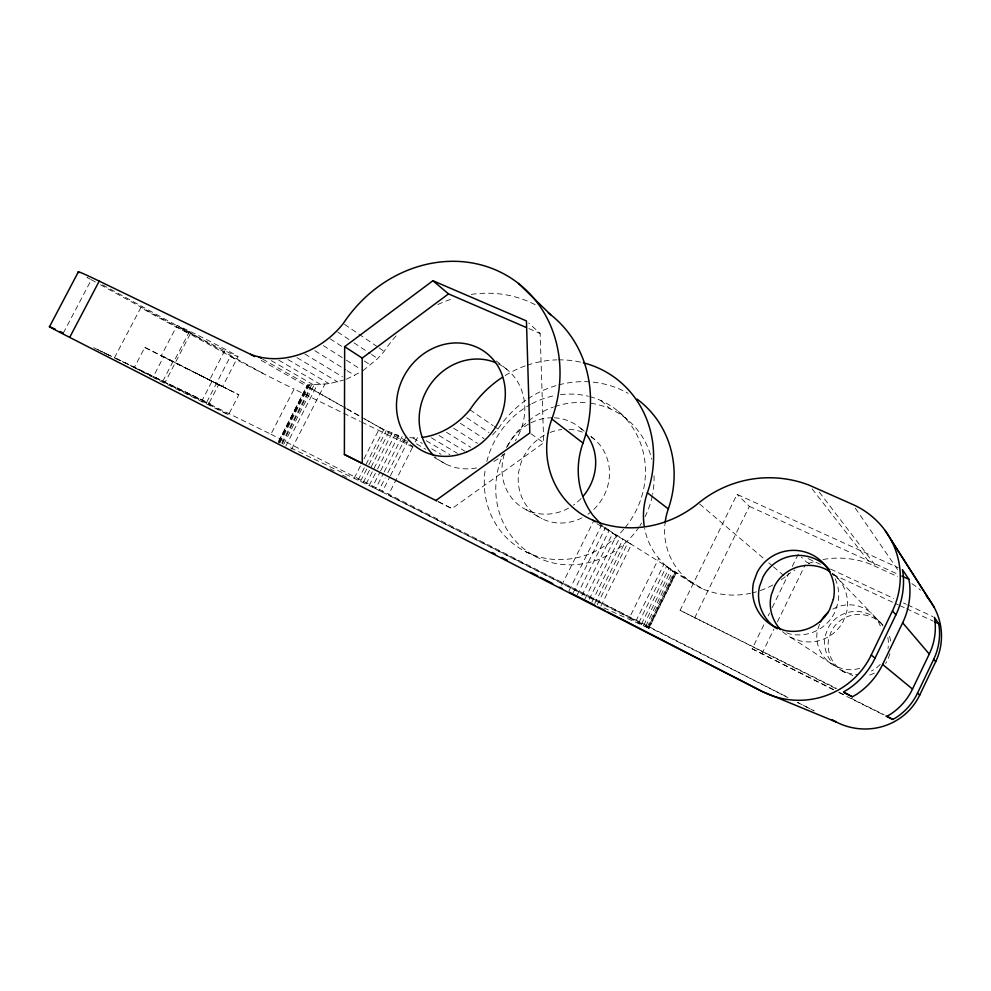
<?xml version="1.0" encoding="UTF-8"?>
<svg xmlns="http://www.w3.org/2000/svg" width="991" height="991" viewBox="0 0 991 991"><rect width="100%" height="100%" fill="white"/><g stroke="black" fill="none" stroke-linecap="round" stroke-linejoin="round"><path stroke-width="0.74" stroke-dasharray="4.96 3.72" d="M889.93 653.713L887.676 660.006A31.638 30.857 26.7 0 1 885.57 663.487M819.545 624.33L817.513 629.904A33.025 32.319 25.1 0 0 834.484 665.791L842.573 668.826A33.025 32.319 25.1 0 0 859.68 668.33M833.505 689.823L752.157 648.82L764.854 622.732M768.198 615.869L769.536 613.119M772.212 607.632L788.923 573.306M792.267 566.431L798.275 554.08M761.831 653.986L774.021 628.926M777.402 621.964L805.163 564.895M835.71 688.51L680.136 610.32L737.056 494.36L898.218 567.707M694.604 618.05L749.357 506.351L737.056 494.36M596.966 523.744L631.453 544.381L600.744 606.48L647.916 627.798L675.416 571.894L676.407 572.6L649.031 628.257L629.372 617.913L658.78 558.255L656.81 555.951A69.828 67.549 -43.5 0 1 644.633 528.414M635.875 621.233L664.069 563.99L658.78 558.255M638.786 622.732L666.571 566.332L664.069 563.99M641.425 624.107L668.925 568.252L666.571 566.332M643.716 625.309L671.056 569.763L668.925 568.252M645.649 626.324L672.852 571.051L671.056 569.763M647.173 627.142L674.388 571.819L676.407 572.6M648.25 627.749L675.515 572.327M648.882 628.121L676.196 572.587M591.813 602.206L622.881 539.438M594.711 603.618L625.693 541.012M597.189 604.807L628.071 542.374M561.649 585.371L593.101 522.071M568.983 590.822L601.723 524.858L616.637 536.007M573.095 592.903L605.303 527.992M577.183 594.947L608.994 530.817M581.866 595.566L612.698 533.344M584.987 598.837L616.241 535.747M589.224 599.233L619.709 537.692M290.574 447.833L372.405 487.064L379.987 472.125M380.68 470.762L398.593 435.458L402.173 436.449L384.037 472.199M372.405 487.064L375.663 488.687L383.344 473.574M375.663 488.687L378.934 490.334L385.152 478.083M387.915 472.645L405.864 437.242M378.934 490.334L382.179 491.97L389.736 477.055M390.429 475.692L408.998 439.075M412.479 447.424L388.323 495.091L629.372 617.913M415.241 441.974L417.31 437.886L420.964 437.663M354.221 478.12L360.476 465.82M363.957 458.982L379.949 427.555L363.982 418.499M358.123 480.003L383.777 429.537L398.593 435.458M360.551 481.18L368.181 466.166M368.875 464.804L386.217 430.676M363.239 482.506L388.955 431.89M366.137 483.942L391.928 433.166M369.209 485.466L376.914 470.291M377.621 468.916L395.124 434.43M116.517 358.692A74.907 0.818 26.6 0 1 155.24 377.46L270.927 434.219L294.116 389.067L360.34 421.41M278.855 440.747L307.396 385.09L329.074 383.703L343.518 380.148M278.409 442.11L307.396 385.09M278.756 442.457L308.251 384.954M279.251 442.481L307.941 386.527L307.26 385.858M279.846 443.064L309.749 384.743M311.744 384.681L281.382 443.894L283.376 444.934L314.283 384.632M307.941 386.527L310.753 388.336L282.274 443.894L280.255 442.952M285.767 446.185L317.393 384.471M291.602 449.183L324.974 384.012M228.76 389.661L163.651 356.735L152.887 377.435L228.512 414.771L238.831 394.752L197.172 373.644M224.746 350.653L209.51 380.098L188.959 369.507M201.446 401.776L212.124 381.126M206.71 402.222L230.42 356.364L234.136 358.383A52.882 1.226 26.9 0 0 294.116 389.067M180.944 365.481L144.785 347.407L134.305 367.525L208.519 404.192L218.577 384.719L209.51 380.098L238.831 394.752M222.579 386.564L217.289 383.839L222.579 386.564L238.075 356.562M187.002 368.776L161.236 355.695L177.092 325.457A34.462 0.867 27 0 1 212.322 342.576A34.462 0.867 27 0 1 237.716 356.599A34.462 0.867 27 0 1 202.251 339.368L176.894 325.605M162.784 381.25L172.917 361.74L218.577 384.719M189.64 331.205L173.71 361.851L161.236 355.695M114.411 357.912L140.945 307.421A74.734 1.871 27 0 0 180.362 329.123L190.123 334.165L165.113 382.353L114.622 357.862M63.337 333.063L91.321 279.759M362.917 370.708L377.707 358.581L384.174 351.371A122.265 110.15 -55.6 0 1 397.032 334.847M492.589 434.962L498.027 428.979A101.355 94.727 -55.6 0 1 526.816 399.584M438.555 501.855L451.983 508.594L543.712 442.853L540.145 333.484L528.736 323.016M346.392 379.231L360.6 372.059M409.679 437.725L417.31 437.886M649.031 628.257L647.916 627.798M786.705 632.815L789.616 633.893A40.098 39.739 -2.1 0 0 834.249 613.404L837.829 603.531A40.098 39.739 -2.1 0 0 832.217 573.405M782.593 631.601A38.674 38.277 8.1 0 0 790.818 637.424L800.294 640.942A38.674 38.277 8.1 0 0 843.291 621.283L846.723 611.794A38.674 38.277 8.1 0 0 832.44 573.331M883.105 626.015A32.071 31.316 26.3 0 0 828.042 628.083L825.28 635.714A32.071 31.316 26.3 0 0 841.793 670.548L849.646 673.496A32.071 31.316 26.3 0 0 857.983 674.338M841.793 670.548L852.867 675.614M528.872 328.603L540.145 333.484M749.357 506.351L897.685 574.148M823.063 559.494A85.957 84.297 28.3 0 1 871.077 564.449L897.685 576.626M808.099 558.639L820.734 564.511M830.557 569.069L893.696 598.415M903.519 602.986L906.331 604.287M907.731 604.931L932.989 616.675M809.288 563.408L806.513 562.108L801.372 557.091M832.935 574.421L898.317 604.882M899.704 605.526L905.266 608.115M906.654 608.771L933.088 621.084M672.852 571.051L674.388 571.819M169.3 384.273L210.526 404.068L113.16 357.107M93.687 347.717L99.249 350.393M100.636 351.062L111.772 356.438M361.715 422.092L414.151 447.697M222.12 386.379L215.344 383.022L218.974 384.979M525.54 551.591L536.441 556.942M680.136 610.32L836.59 688.411M752.157 648.82L833.332 689.402M838.832 692.152L845.719 695.583M851.219 698.333L884.232 714.845M839.018 692.573L884.492 715.316M438.183 501.644L451.983 508.594M382.179 491.97L787.994 697.602M797.644 702.495L814.181 710.869L797.631 702.384M144.785 347.407L172.917 361.74M270.927 434.219L787.981 697.478M330.09 468.83L334.202 470.936M342.452 475.147L346.577 477.253M379.949 427.555L383.777 429.537M208.519 404.192L228.512 414.771M134.305 367.525L151.561 376.729M95.334 281.977L87.035 277.381L90.243 279.165M100.537 284.813L234.136 358.383M102.63 284.863L196.292 336.271M182.592 328.975L265.576 374.784M261.24 360.39L345.871 408.354M347.209 409.11L363.325 418.239M364.676 419.007L413.024 446.408M434.12 457.408L445.814 464.061M526.246 509.758L541.966 518.689M310.753 388.336L345.351 407.945M346.677 408.701L362.644 417.756M262.702 359.151L308.114 385.016M394.678 434.293L406.657 441.106M271.237 360.625L313.305 384.756M416.455 443.906L425.758 449.245M278.818 360.253L320.675 384.508M412.999 438.022L422.364 443.435M431.717 448.861L441.069 454.287M287.923 359.547L329.074 383.703M426.229 440.76L449.889 454.646M297.027 357.689L337.77 381.993M431.345 437.811L457.371 453.333M304.757 353.936L342.49 376.853M439.013 435.483L464.754 451.128M314.878 350.703L345.797 369.866M347.085 370.659L354.815 375.453M446.47 432.274L470.675 447.263M673.013 571.175L695.137 584.975M600.484 525.007L702.235 588.666A80.965 78.599 -38.4 0 0 750.67 593.262M323.388 345.661L345.066 359.399M346.342 360.204L360.365 369.086M453.63 428.199L477.575 443.373M330.176 338.848L342.799 347.036M364.267 360.959L370.584 365.06M460.394 423.33L484.091 438.703M790.818 637.424L834.484 665.791M337.683 331.985L348.931 339.467M353.936 342.787L370.2 353.601M371.452 354.431L377.707 358.581M466.65 417.719L488.885 432.51M344.558 324.367L377.794 347.023M379.07 347.891L384.174 351.371M469.883 409.791L493.134 425.647M494.36 426.477L498.027 428.979M530.99 433.761L543.712 442.853M496.28 360.984L507.974 370.312M580.354 428.087L585.062 431.853M590.958 436.548L594.489 439.372M699.745 504.085L764.123 558.837M768.805 562.826L772.323 565.811M773.488 566.802L785.194 576.762A85.957 84.297 28.3 0 1 795.005 569.961M600.942 400.55L610.258 408.862M618.359 411.438L627.39 419.589M834.67 575.164L871.461 613.318M877.617 619.697L880.417 622.608M812.125 488.873L871.077 564.449M819.26 492.081L876.639 566.988M855.332 508.222L897.772 569.788M911.881 583.699A62.408 60.612 22.2 0 1 920.589 590.202M808.532 563.495A85.957 84.297 28.3 0 1 815.692 561.179M785.194 576.762A80.965 78.599 -38.4 0 1 780.425 580.342M772.819 585.024A80.965 78.599 -38.4 0 1 759.217 590.933M756.393 591.813A80.965 78.599 -38.4 0 1 752.107 592.94M702.235 588.666A66.31 64.551 -41.2 0 1 664.911 524.437M528.03 398.754A101.355 94.727 -55.6 0 1 557.301 385.264M558.8 384.855A101.355 94.727 -55.6 0 1 628.145 393.34M874.322 673.149A31.638 30.857 26.7 0 1 866.555 675.825M845.112 672.703A31.638 30.857 26.7 0 1 828.81 638.353L831.536 630.846A31.638 30.857 26.7 0 1 885.05 627.712M889.447 636.21A31.638 30.857 26.7 0 1 890.736 641.524M437.824 304.559A122.265 110.15 -55.6 0 1 453.506 298.452M471.282 294.389A122.265 110.15 -55.6 0 1 535.896 305.104M832.849 609.106A33.025 32.319 25.1 0 1 880.888 627.526M505.162 375.539A106.508 98.654 -55.6 0 1 525.837 365.679M527.262 365.184A106.508 98.654 -55.6 0 1 556.806 359.869M558.305 359.844A106.508 98.654 -55.6 0 1 581.903 362.446M554.341 417.818A49.327 45.673 -55.9 0 1 584.616 432.311M581.085 498.498A49.327 45.673 -55.9 0 1 573.43 505.1M568.574 508.135A49.327 45.673 -55.9 0 1 517.178 503.738A49.327 45.673 -55.9 0 1 504.791 452.8M507.528 446.297A49.327 45.673 -55.9 0 1 529.776 423.442M531.027 422.798A49.327 45.673 -55.9 0 1 552.829 417.768M498.077 363.796A56.623 50.987 -55.9 0 1 515.382 440.747M504.853 453.432A56.623 50.987 -55.9 0 1 491.536 462.747M476.609 467.925A56.623 50.987 -55.9 0 1 434.826 456.541M591.032 436.709A47.902 44.595 -56 0 1 587.923 514.255M581.977 517.859A47.902 44.595 -56 0 1 521.34 496.095A47.902 44.595 -56 0 1 548.692 433.042M550.092 432.472A47.902 44.595 -56 0 1 561.711 429.549M569.119 429.314A47.902 44.595 -56 0 1 583.365 432.522M590.859 403.25A82.848 77.434 -56 0 1 651.768 459.205M654.048 475.816A82.848 77.434 -56 0 1 652.586 494.385M652.289 495.909A82.848 77.434 -56 0 1 645.079 516.683M641.536 523.149A82.848 77.434 -56 0 1 639.963 525.664M639.145 526.915A82.848 77.434 -56 0 1 534.954 556.162A82.848 77.434 -56 0 1 503.094 454.2M506.413 447.449A82.848 77.434 -56 0 1 527.435 421.869M528.612 420.902A82.848 77.434 -56 0 1 553.263 407.103M554.663 406.62A82.848 77.434 -56 0 1 587.997 402.891M589.843 396.635A84.545 78.735 -56 0 1 624.739 528.079M623.773 529.231A84.545 78.735 -56 0 1 529.355 553.387A84.545 78.735 -56 0 1 485.317 468.978M486.829 461.509A84.545 78.735 -56 0 1 530.507 404.477M531.845 403.746A84.545 78.735 -56 0 1 556.05 395.359M560.46 394.678A84.545 78.735 -56 0 1 588.419 396.264M880.219 664.379A32.071 31.316 26.3 0 1 871.411 670.981M887.837 637.523A32.071 31.316 26.3 0 1 887.998 648.535M101.999 351.793L97.824 349.773L102.048 351.817M110.335 355.831L103.386 352.462L110.335 355.831"/><path stroke-width="1.49" d="M436.796 500.95L344.373 454.46L344.657 346.677L432.918 280.726L526.444 320.923L529.826 432.931L435.867 500.505M917.48 693.18L933.708 659.275A63.275 61.516 21.6 0 0 939.27 627.402L938.65 623.673L934.389 617.331L935.033 621.171A65.183 63.486 20.2 0 1 929.261 654.06L912.5 689.079A65.282 63.672 31.8 0 1 890.401 714.3L886.995 716.22L892.767 719.454L896.075 717.595A63.387 61.69 32.1 0 0 917.48 693.18L919.735 695.038L935.715 661.641A62.408 60.612 22.2 0 0 926.325 596M882.634 664.441L902.652 622.806A76.48 75.143 5.6 0 0 909.627 583.81L908.883 579.264L902.417 569.627L903.185 574.334A79.342 78.029 0 0 1 895.889 614.866L875.053 658.185A79.243 78.574 24.8 0 1 847.714 689.476L843.514 691.867L852.322 696.797L856.36 694.505A76.468 75.576 27.8 0 0 882.634 664.441L912.5 689.079M55.261 329.21A63.226 0.718 26.5 0 0 69.704 337.386L761.98 691.384A80.643 80.085 22.2 0 0 871.225 655.026L892.482 610.865A80.791 79.478 -3.1 0 0 852.731 504.456L809.275 485.218A110.942 110.075 -33.7 0 0 698.568 503.081A104.935 98.22 -46 0 1 592.742 520.164A85.994 80.692 -47.9 0 1 551.863 419.032A129.846 115.39 -55.6 0 0 497.916 270.939A129.846 115.39 -55.6 0 0 343.282 323.5C321.976 350.393 283.946 367.091 250.5 354.295L99.224 281.122A63.065 1.672 27.1 0 0 79.107 272.649M69.704 337.386L99.224 281.122M49.55 326.658L78.289 271.98M344.373 454.46L362.26 463.441L362.198 358.098L448.502 293.881L526.048 327.389M422.265 437.427C440.97 434.851 457.966 424.247 469.883 409.791A106.508 98.654 -55.6 0 1 502.573 377.175M901.884 576.068L908.883 579.264M934.476 621.729L938.65 623.673M60.017 331.465L63.337 333.063M844.022 692.659L852.322 696.797M885.88 716.01L892.767 719.454M832.106 719.949L836.231 722.043A62.52 60.785 32.2 0 0 919.735 695.038M832.093 719.937L836.231 722.043L761.98 691.384L607.83 612.017M492.217 552.482L494.98 553.907M501.855 557.45L507.367 560.274M530.755 572.327L537.642 575.87M540.392 577.282L552.78 583.662M559.667 587.205L562.417 588.629M569.292 592.172L595.442 605.637M598.205 607.049L605.08 610.592M250.5 354.295L254.526 356.587M258.688 356.871L261.364 358.395M592.742 520.164L595.331 521.774M344.657 346.677L362.198 358.098M551.863 419.032L582.981 443.051A80.705 76.505 -47 0 0 592.928 515.32L600.893 524.103M583.352 362.805A106.508 98.654 -55.6 0 1 647.383 492.762L668.306 508.916A66.31 64.551 -41.2 0 0 665.048 523.124M871.225 655.026L875.053 658.185M432.918 280.726L448.502 293.881M518.528 283.488L550.686 314.729M892.482 610.865L895.889 614.866M902.652 622.806L929.261 654.06M933.708 659.275L935.715 661.641M885.149 530.532L929.707 600.249M890.773 539.438L934.055 607.124M637.077 399.138A101.355 94.727 -55.6 0 1 668.306 508.916M548.357 312.958A122.265 110.15 -55.6 0 1 582.981 443.051M777.204 628.765A40.098 39.739 -2.1 0 1 759.515 586.474L763.07 576.836A40.098 39.739 -2.1 0 1 829.541 569.813M780.561 629.582A38.674 38.277 8.1 0 1 771.196 595.219L774.603 585.929A38.674 38.277 8.1 0 1 830.074 571.671M820.375 622.038A33.025 32.319 25.1 0 1 828.241 612.302M644.175 525.688A69.828 67.549 -43.5 0 1 647.383 492.762M433.761 455.526A56.623 50.987 -55.9 0 1 429.425 385.858A56.623 50.987 -55.9 0 1 495.389 362.595M585.594 433.476A49.327 45.673 -55.9 0 1 583.018 496.355M833.344 599.369L829.69 609.428A40.829 40.47 -8.1 0 1 784.215 630.338L774.219 626.634A40.829 40.47 -8.1 0 1 753.631 582.076L757.248 572.241A40.829 40.47 -8.1 0 1 833.344 599.369M466.699 451.946A58.618 52.387 -55.9 0 0 488.105 354.444A58.618 52.387 -55.9 0 0 397.899 392.609A58.618 52.387 -55.9 0 0 466.699 451.946"/></g></svg>
